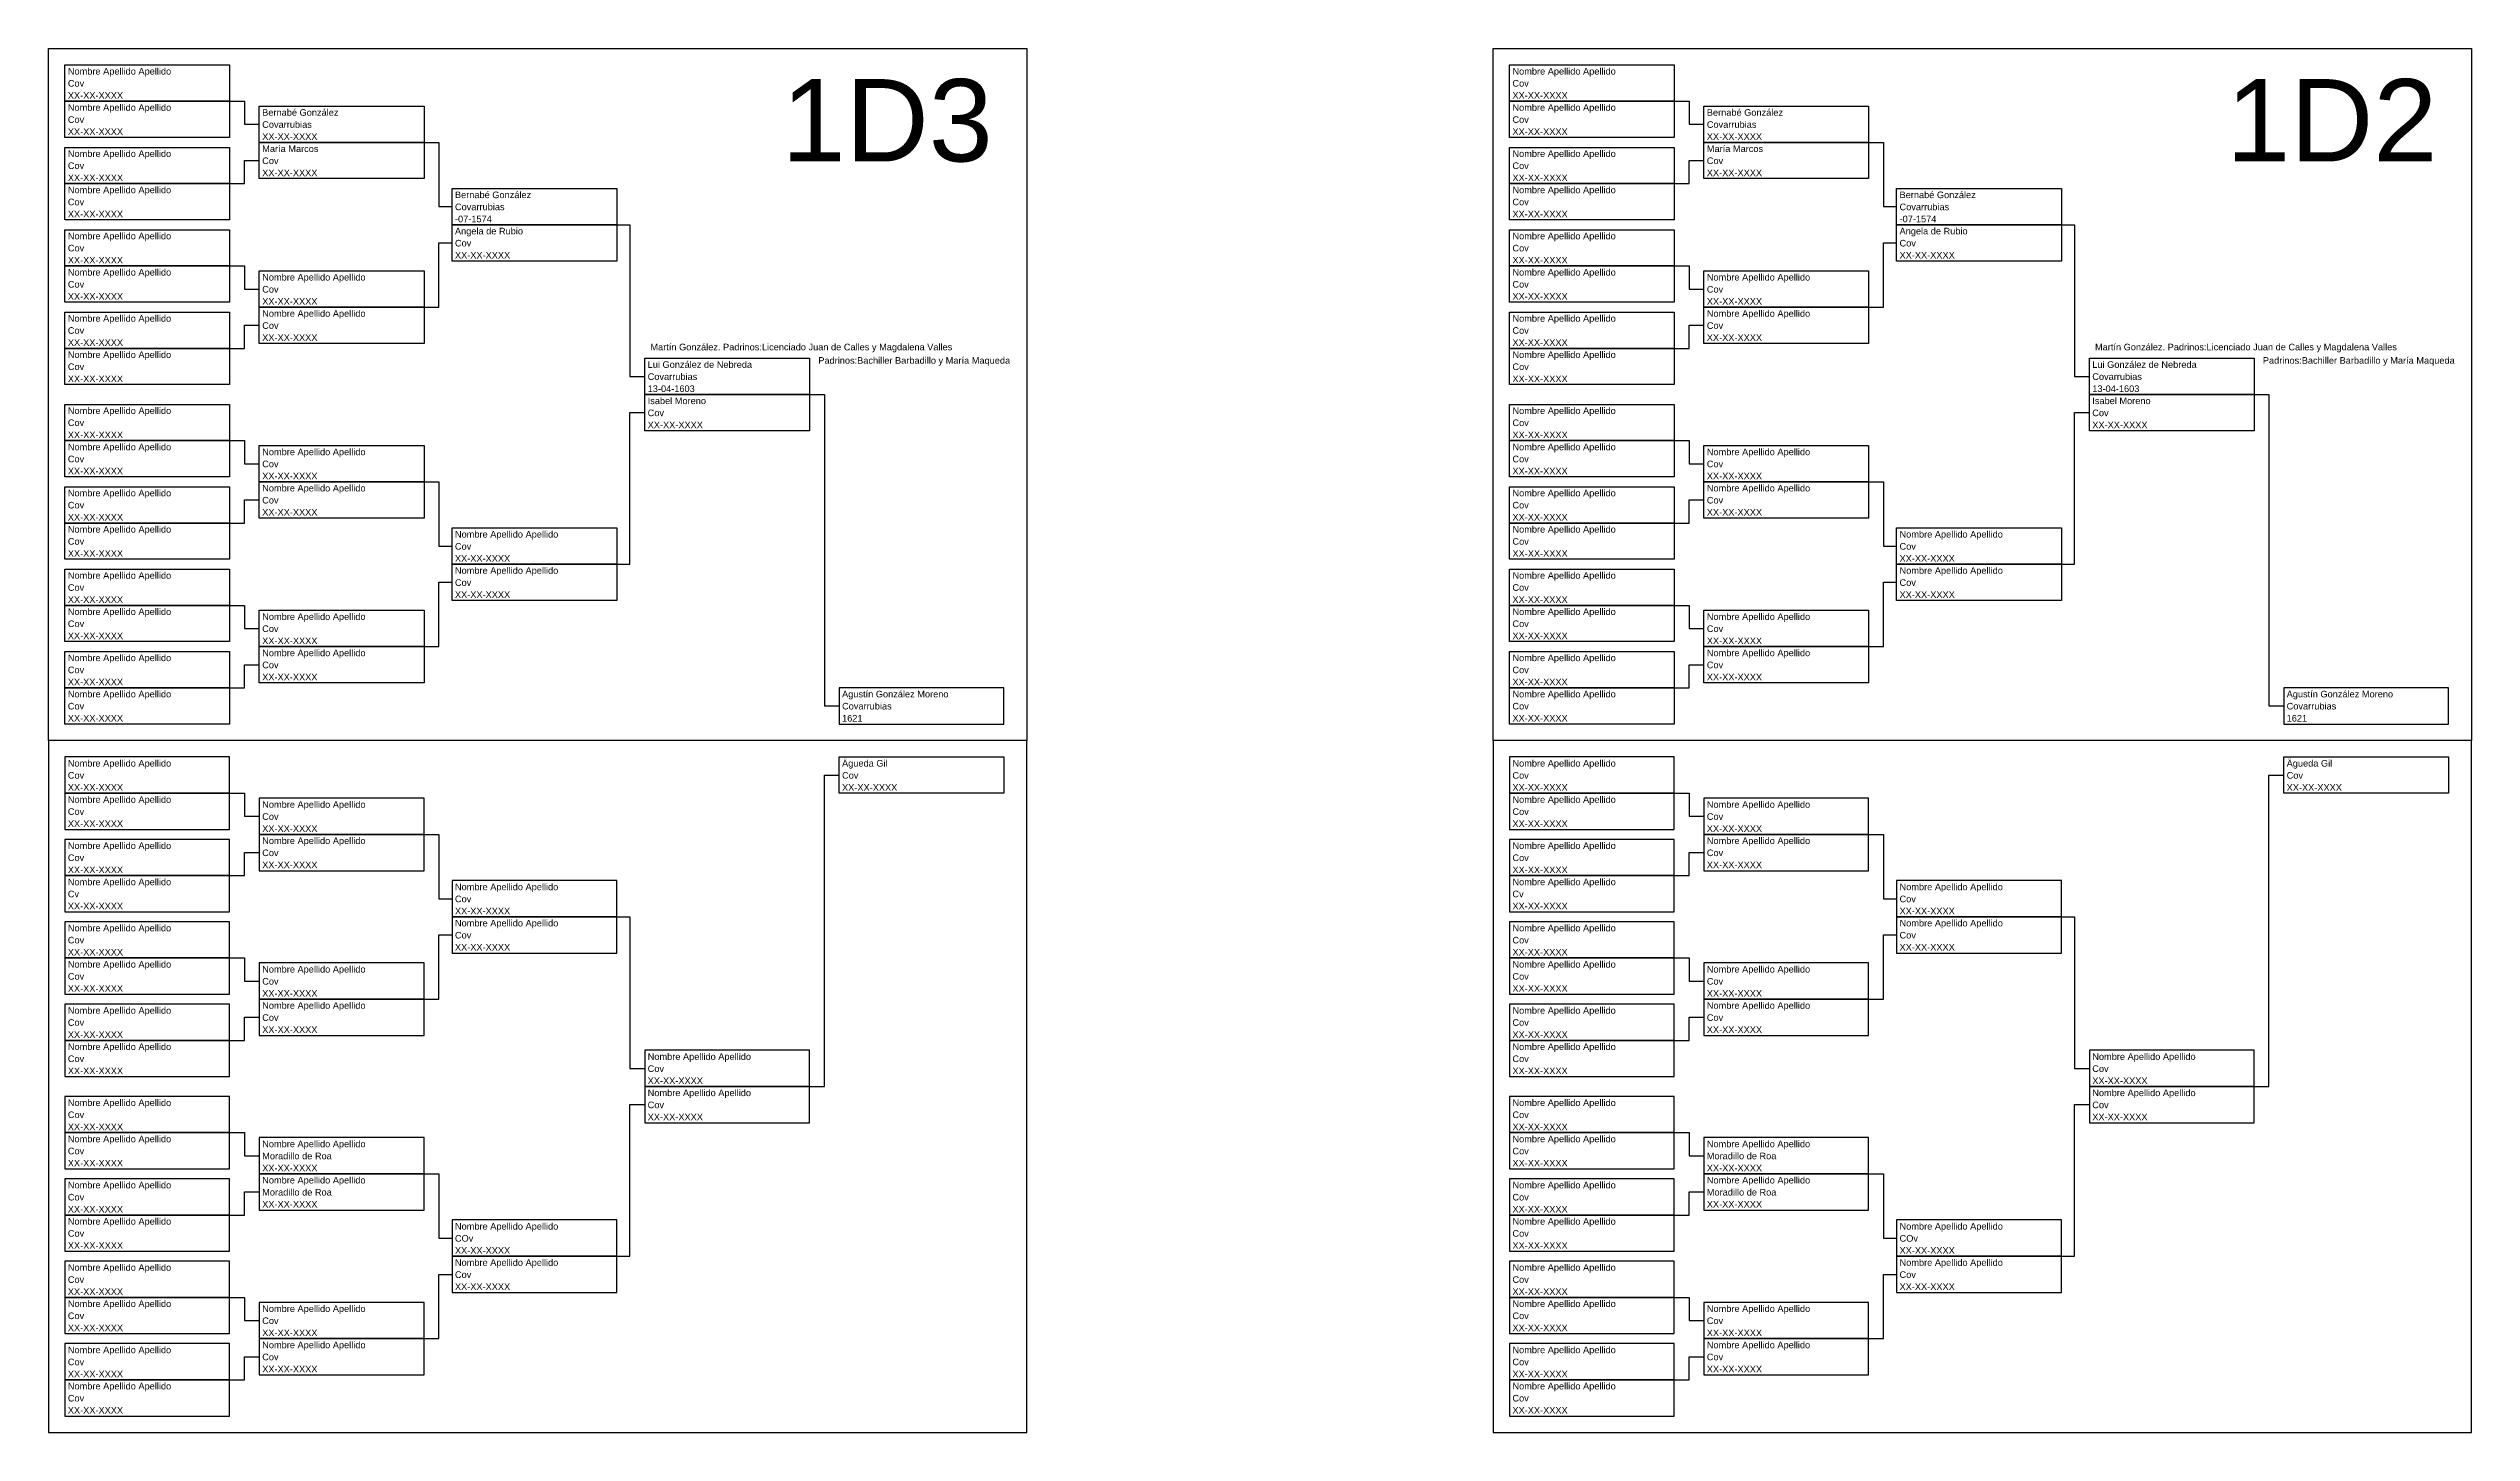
# Model space of a CAD drawing. Header units: millimetres. Extents: x -16844 to 23151, y -8543 to 4892.
# Drawn here: x -4385 to -3649, y -1500 to -1080 of the extents above; entities that cross this region are included whole.
import ezdxf
from ezdxf.enums import TextEntityAlignment as Align

# ---------------------------------------------------------------- set-up
doc = ezdxf.new("R2010")
doc.units = ezdxf.units.MM
doc.layers.add('Sanz', color=230, linetype='Continuous')
doc.styles.add('Arial', font='arial.ttf', dxfattribs={"height": 0.01})

# ---------------------------------------------------------------- blocks, each defined once
blk = doc.blocks.new('Hoja superior')
for points in [[(0, 210), (297, 210), (297, 0), (0, 0)], [(5, 205), (55, 205), (55, 194), (5, 194)], [(5, 194), (55, 194), (55, 183), (5, 183)], [(64, 192.5), (114, 192.5), (114, 181.5), (64, 181.5)], [(5, 180), (55, 180), (55, 169), (5, 169)], [(64, 181.5), (114, 181.5), (114, 170.5), (64, 170.5)], [(5, 169), (55, 169), (55, 158), (5, 158)], [(122.5, 167.5), (172.5, 167.5), (172.5, 156.5), (122.5, 156.5)], [(5, 155), (55, 155), (55, 144), (5, 144)], [(122.5, 156.5), (172.5, 156.5), (172.5, 145.5), (122.5, 145.5)], [(5, 144), (55, 144), (55, 133), (5, 133)], [(64, 142.5), (114, 142.5), (114, 131.5), (64, 131.5)], [(5, 130), (55, 130), (55, 119), (5, 119)], [(64, 131.5), (114, 131.5), (114, 120.5), (64, 120.5)], [(5, 119), (55, 119), (55, 108), (5, 108)], [(181, 116), (231, 116), (231, 105), (181, 105)], [(181, 105), (231, 105), (231, 94), (181, 94)], [(5, 102), (55, 102), (55, 91), (5, 91)], [(5, 91), (55, 91), (55, 80), (5, 80)], [(64, 89.5), (114, 89.5), (114, 78.5), (64, 78.5)], [(5, 77), (55, 77), (55, 66), (5, 66)], [(64, 78.5), (114, 78.5), (114, 67.5), (64, 67.5)], [(5, 66), (55, 66), (55, 55), (5, 55)], [(122.5, 64.5), (172.5, 64.5), (172.5, 53.5), (122.5, 53.5)], [(5, 52), (55, 52), (55, 41), (5, 41)], [(122.5, 53.5), (172.5, 53.5), (172.5, 42.5), (122.5, 42.5)], [(5, 41), (55, 41), (55, 30), (5, 30)], [(64, 39.5), (114, 39.5), (114, 28.5), (64, 28.5)], [(5, 27), (55, 27), (55, 16), (5, 16)], [(64, 28.5), (114, 28.5), (114, 17.5), (64, 17.5)], [(5, 16), (55, 16), (55, 5), (5, 5)], [(240, 5), (290, 5), (290, 16), (240, 16)]]:
    blk.add_lwpolyline(points, close=True)
for points in [[(55, 194), (59.5, 194), (59.5, 187), (64, 187)], [(114, 181.5), (118.5, 181.5), (118.5, 162), (122.5, 162)], [(55, 169), (59.5, 169), (59.5, 176), (64, 176)], [(172.5, 156.5), (176.5, 156.5), (176.5, 110.5), (181, 110.5)], [(114, 131.5), (118.5, 131.5), (118.5, 151), (122.5, 151)], [(55, 144), (59.5, 144), (59.5, 137), (64, 137)], [(55, 119), (59.5, 119), (59.5, 126), (64, 126)], [(231, 105), (235.5, 105), (235.5, 10.5), (240, 10.5)], [(172.5, 53.5), (176.5, 53.5), (176.5, 99.5), (181, 99.5)], [(55, 91), (59.5, 91), (59.5, 84), (64, 84)], [(114, 78.5), (118.5, 78.5), (118.5, 59), (122.5, 59)], [(55, 66), (59.5, 66), (59.5, 73), (64, 73)], [(114, 28.5), (118.5, 28.5), (118.5, 48), (122.5, 48)], [(55, 41), (59.5, 41), (59.5, 34), (64, 34)], [(55, 16), (59.5, 16), (59.5, 23), (64, 23)]]:
    blk.add_lwpolyline(points)
blk = doc.blocks.new('Hoja inferior')
for points in [[(0, -210), (297, -210), (297, 0), (0, 0)], [(5, -16), (55, -16), (55, -5), (5, -5)], [(240, -5), (290, -5), (290, -16), (240, -16)], [(5, -27), (55, -27), (55, -16), (5, -16)], [(64, -28.5), (114, -28.5), (114, -17.5), (64, -17.5)], [(64, -39.5), (114, -39.5), (114, -28.5), (64, -28.5)], [(5, -41), (55, -41), (55, -30), (5, -30)], [(5, -52), (55, -52), (55, -41), (5, -41)], [(122.5, -53.5), (172.5, -53.5), (172.5, -42.5), (122.5, -42.5)], [(5, -66), (55, -66), (55, -55), (5, -55)], [(122.5, -64.5), (172.5, -64.5), (172.5, -53.5), (122.5, -53.5)], [(5, -77), (55, -77), (55, -66), (5, -66)], [(64, -78.5), (114, -78.5), (114, -67.5), (64, -67.5)], [(5, -91), (55, -91), (55, -80), (5, -80)], [(64, -89.5), (114, -89.5), (114, -78.5), (64, -78.5)], [(5, -102), (55, -102), (55, -91), (5, -91)], [(181, -105), (231, -105), (231, -94), (181, -94)], [(5, -119), (55, -119), (55, -108), (5, -108)], [(181, -116), (231, -116), (231, -105), (181, -105)], [(5, -130), (55, -130), (55, -119), (5, -119)], [(64, -131.5), (114, -131.5), (114, -120.5), (64, -120.5)], [(64, -142.5), (114, -142.5), (114, -131.5), (64, -131.5)], [(5, -144), (55, -144), (55, -133), (5, -133)], [(5, -155), (55, -155), (55, -144), (5, -144)], [(122.5, -156.5), (172.5, -156.5), (172.5, -145.5), (122.5, -145.5)], [(5, -169), (55, -169), (55, -158), (5, -158)], [(122.5, -167.5), (172.5, -167.5), (172.5, -156.5), (122.5, -156.5)], [(5, -180), (55, -180), (55, -169), (5, -169)], [(64, -181.5), (114, -181.5), (114, -170.5), (64, -170.5)], [(5, -194), (55, -194), (55, -183), (5, -183)], [(64, -192.5), (114, -192.5), (114, -181.5), (64, -181.5)], [(5, -205), (55, -205), (55, -194), (5, -194)]]:
    blk.add_lwpolyline(points, close=True)
for points in [[(231, -105), (235.5, -105), (235.5, -10.5), (240, -10.5)], [(55, -16), (59.5, -16), (59.5, -23), (64, -23)], [(114, -28.5), (118.5, -28.5), (118.5, -48), (122.5, -48)], [(55, -41), (59.5, -41), (59.5, -34), (64, -34)], [(172.5, -53.5), (176.5, -53.5), (176.5, -99.5), (181, -99.5)], [(55, -66), (59.5, -66), (59.5, -73), (64, -73)], [(114, -78.5), (118.5, -78.5), (118.5, -59), (122.5, -59)], [(55, -91), (59.5, -91), (59.5, -84), (64, -84)], [(172.5, -156.5), (176.5, -156.5), (176.5, -110.5), (181, -110.5)], [(55, -119), (59.5, -119), (59.5, -126), (64, -126)], [(114, -131.5), (118.5, -131.5), (118.5, -151), (122.5, -151)], [(55, -144), (59.5, -144), (59.5, -137), (64, -137)], [(55, -169), (59.5, -169), (59.5, -176), (64, -176)], [(114, -181.5), (118.5, -181.5), (118.5, -162), (122.5, -162)], [(55, -194), (59.5, -194), (59.5, -187), (64, -187)]]:
    blk.add_lwpolyline(points)
blk = doc.blocks.new('Casilla')
at = {"style": 'Arial'}
for tag, p in [('NOMBRE', (0.88, 8.08)), ('LUGAR_NACIMIENTO', (0.88, 4.42)), ('FECHA', (0.88, 0.75))]:
    blk.add_attdef(tag, p, '', height=2, dxfattribs=at)
blk = doc.blocks.new('Hermanos')
at = {"style": 'Arial'}
blk.add_attdef('NOMBRE', (0, 0), '', height=2, dxfattribs=at)

msp = doc.modelspace()

# ---------------------------------------------------------------- block references
for name, p, values in [('Casilla', (-4379.76, -1096), {'NOMBRE': 'Nombre Apellido Apellido', 'LUGAR_NACIMIENTO': 'Cov', 'FECHA': 'XX-XX-XXXX'}), ('Casilla', (-3941.28, -1096), {'NOMBRE': 'Nombre Apellido Apellido', 'LUGAR_NACIMIENTO': 'Cov', 'FECHA': 'XX-XX-XXXX'}), ('Casilla', (-4379.76, -1107), {'NOMBRE': 'Nombre Apellido Apellido', 'LUGAR_NACIMIENTO': 'Cov', 'FECHA': 'XX-XX-XXXX'}), ('Casilla', (-4320.76, -1108.5), {'NOMBRE': 'Bernabé González', 'LUGAR_NACIMIENTO': 'Covarrubias', 'FECHA': 'XX-XX-XXXX'}), ('Casilla', (-3941.28, -1107), {'NOMBRE': 'Nombre Apellido Apellido', 'LUGAR_NACIMIENTO': 'Cov', 'FECHA': 'XX-XX-XXXX'}), ('Casilla', (-3882.28, -1108.5), {'NOMBRE': 'Bernabé González', 'LUGAR_NACIMIENTO': 'Covarrubias', 'FECHA': 'XX-XX-XXXX'}), ('Casilla', (-4320.76, -1119.5), {'NOMBRE': 'María Marcos', 'LUGAR_NACIMIENTO': 'Cov', 'FECHA': 'XX-XX-XXXX'}), ('Casilla', (-3882.28, -1119.5), {'NOMBRE': 'María Marcos', 'LUGAR_NACIMIENTO': 'Cov', 'FECHA': 'XX-XX-XXXX'}), ('Casilla', (-4379.76, -1121), {'NOMBRE': 'Nombre Apellido Apellido', 'LUGAR_NACIMIENTO': 'Cov', 'FECHA': 'XX-XX-XXXX'}), ('Casilla', (-3941.28, -1121), {'NOMBRE': 'Nombre Apellido Apellido', 'LUGAR_NACIMIENTO': 'Cov', 'FECHA': 'XX-XX-XXXX'}), ('Casilla', (-4379.76, -1132), {'NOMBRE': 'Nombre Apellido Apellido', 'LUGAR_NACIMIENTO': 'Cov', 'FECHA': 'XX-XX-XXXX'}), ('Casilla', (-4262.26, -1133.5), {'NOMBRE': 'Bernabé González', 'LUGAR_NACIMIENTO': 'Covarrubias', 'FECHA': '-07-1574'}), ('Casilla', (-3941.28, -1132), {'NOMBRE': 'Nombre Apellido Apellido', 'LUGAR_NACIMIENTO': 'Cov', 'FECHA': 'XX-XX-XXXX'}), ('Casilla', (-3823.78, -1133.5), {'NOMBRE': 'Bernabé González', 'LUGAR_NACIMIENTO': 'Covarrubias', 'FECHA': '-07-1574'}), ('Casilla', (-4379.76, -1146), {'NOMBRE': 'Nombre Apellido Apellido', 'LUGAR_NACIMIENTO': 'Cov', 'FECHA': 'XX-XX-XXXX'}), ('Casilla', (-4262.26, -1144.5), {'NOMBRE': 'Angela de Rubio', 'LUGAR_NACIMIENTO': 'Cov', 'FECHA': 'XX-XX-XXXX'}), ('Casilla', (-3941.28, -1146), {'NOMBRE': 'Nombre Apellido Apellido', 'LUGAR_NACIMIENTO': 'Cov', 'FECHA': 'XX-XX-XXXX'}), ('Casilla', (-3823.78, -1144.5), {'NOMBRE': 'Angela de Rubio', 'LUGAR_NACIMIENTO': 'Cov', 'FECHA': 'XX-XX-XXXX'}), ('Casilla', (-4379.76, -1157), {'NOMBRE': 'Nombre Apellido Apellido', 'LUGAR_NACIMIENTO': 'Cov', 'FECHA': 'XX-XX-XXXX'}), ('Casilla', (-3941.28, -1157), {'NOMBRE': 'Nombre Apellido Apellido', 'LUGAR_NACIMIENTO': 'Cov', 'FECHA': 'XX-XX-XXXX'}), ('Casilla', (-4320.76, -1158.5), {'NOMBRE': 'Nombre Apellido Apellido', 'LUGAR_NACIMIENTO': 'Cov', 'FECHA': 'XX-XX-XXXX'}), ('Casilla', (-3882.28, -1158.5), {'NOMBRE': 'Nombre Apellido Apellido', 'LUGAR_NACIMIENTO': 'Cov', 'FECHA': 'XX-XX-XXXX'}), ('Casilla', (-4379.76, -1171), {'NOMBRE': 'Nombre Apellido Apellido', 'LUGAR_NACIMIENTO': 'Cov', 'FECHA': 'XX-XX-XXXX'}), ('Casilla', (-4320.76, -1169.5), {'NOMBRE': 'Nombre Apellido Apellido', 'LUGAR_NACIMIENTO': 'Cov', 'FECHA': 'XX-XX-XXXX'}), ('Casilla', (-3941.28, -1171), {'NOMBRE': 'Nombre Apellido Apellido', 'LUGAR_NACIMIENTO': 'Cov', 'FECHA': 'XX-XX-XXXX'}), ('Casilla', (-3882.28, -1169.5), {'NOMBRE': 'Nombre Apellido Apellido', 'LUGAR_NACIMIENTO': 'Cov', 'FECHA': 'XX-XX-XXXX'}), ('Casilla', (-4379.76, -1182), {'NOMBRE': 'Nombre Apellido Apellido', 'LUGAR_NACIMIENTO': 'Cov', 'FECHA': 'XX-XX-XXXX'}), ('Casilla', (-4203.76, -1185), {'NOMBRE': 'Lui González de Nebreda', 'LUGAR_NACIMIENTO': 'Covarrubias', 'FECHA': '13-04-1603'}), ('Hermanos', (-4202.05, -1171.6), {'NOMBRE': 'Martín González. Padrinos:Licenciado Juan de Calles y Magdalena Valles'}), ('Hermanos', (-4151.09, -1175.67), {'NOMBRE': 'Padrinos:Bachiller Barbadillo y María Maqueda'}), ('Casilla', (-3941.28, -1182), {'NOMBRE': 'Nombre Apellido Apellido', 'LUGAR_NACIMIENTO': 'Cov', 'FECHA': 'XX-XX-XXXX'}), ('Casilla', (-3765.28, -1185), {'NOMBRE': 'Lui González de Nebreda', 'LUGAR_NACIMIENTO': 'Covarrubias', 'FECHA': '13-04-1603'}), ('Hermanos', (-3763.57, -1171.6), {'NOMBRE': 'Martín González. Padrinos:Licenciado Juan de Calles y Magdalena Valles'}), ('Hermanos', (-3712.62, -1175.67), {'NOMBRE': 'Padrinos:Bachiller Barbadillo y María Maqueda'}), ('Casilla', (-4379.76, -1199), {'NOMBRE': 'Nombre Apellido Apellido', 'LUGAR_NACIMIENTO': 'Cov', 'FECHA': 'XX-XX-XXXX'}), ('Casilla', (-4203.76, -1196), {'NOMBRE': 'Isabel Moreno', 'LUGAR_NACIMIENTO': 'Cov', 'FECHA': 'XX-XX-XXXX'}), ('Casilla', (-3941.28, -1199), {'NOMBRE': 'Nombre Apellido Apellido', 'LUGAR_NACIMIENTO': 'Cov', 'FECHA': 'XX-XX-XXXX'}), ('Casilla', (-3765.28, -1196), {'NOMBRE': 'Isabel Moreno', 'LUGAR_NACIMIENTO': 'Cov', 'FECHA': 'XX-XX-XXXX'}), ('Casilla', (-4379.76, -1210), {'NOMBRE': 'Nombre Apellido Apellido', 'LUGAR_NACIMIENTO': 'Cov', 'FECHA': 'XX-XX-XXXX'}), ('Casilla', (-4320.76, -1211.5), {'NOMBRE': 'Nombre Apellido Apellido', 'LUGAR_NACIMIENTO': 'Cov', 'FECHA': 'XX-XX-XXXX'}), ('Casilla', (-3941.28, -1210), {'NOMBRE': 'Nombre Apellido Apellido', 'LUGAR_NACIMIENTO': 'Cov', 'FECHA': 'XX-XX-XXXX'}), ('Casilla', (-3882.28, -1211.5), {'NOMBRE': 'Nombre Apellido Apellido', 'LUGAR_NACIMIENTO': 'Cov', 'FECHA': 'XX-XX-XXXX'}), ('Casilla', (-4320.76, -1222.5), {'NOMBRE': 'Nombre Apellido Apellido', 'LUGAR_NACIMIENTO': 'Cov', 'FECHA': 'XX-XX-XXXX'}), ('Casilla', (-3882.28, -1222.5), {'NOMBRE': 'Nombre Apellido Apellido', 'LUGAR_NACIMIENTO': 'Cov', 'FECHA': 'XX-XX-XXXX'}), ('Casilla', (-4379.76, -1224), {'NOMBRE': 'Nombre Apellido Apellido', 'LUGAR_NACIMIENTO': 'Cov', 'FECHA': 'XX-XX-XXXX'}), ('Casilla', (-3941.28, -1224), {'NOMBRE': 'Nombre Apellido Apellido', 'LUGAR_NACIMIENTO': 'Cov', 'FECHA': 'XX-XX-XXXX'}), ('Casilla', (-4379.76, -1235), {'NOMBRE': 'Nombre Apellido Apellido', 'LUGAR_NACIMIENTO': 'Cov', 'FECHA': 'XX-XX-XXXX'}), ('Casilla', (-4262.26, -1236.5), {'NOMBRE': 'Nombre Apellido Apellido', 'LUGAR_NACIMIENTO': 'Cov', 'FECHA': 'XX-XX-XXXX'}), ('Casilla', (-3941.28, -1235), {'NOMBRE': 'Nombre Apellido Apellido', 'LUGAR_NACIMIENTO': 'Cov', 'FECHA': 'XX-XX-XXXX'}), ('Casilla', (-3823.78, -1236.5), {'NOMBRE': 'Nombre Apellido Apellido', 'LUGAR_NACIMIENTO': 'Cov', 'FECHA': 'XX-XX-XXXX'}), ('Casilla', (-4379.76, -1249), {'NOMBRE': 'Nombre Apellido Apellido', 'LUGAR_NACIMIENTO': 'Cov', 'FECHA': 'XX-XX-XXXX'}), ('Casilla', (-4262.26, -1247.5), {'NOMBRE': 'Nombre Apellido Apellido', 'LUGAR_NACIMIENTO': 'Cov', 'FECHA': 'XX-XX-XXXX'}), ('Casilla', (-3941.28, -1249), {'NOMBRE': 'Nombre Apellido Apellido', 'LUGAR_NACIMIENTO': 'Cov', 'FECHA': 'XX-XX-XXXX'}), ('Casilla', (-3823.78, -1247.5), {'NOMBRE': 'Nombre Apellido Apellido', 'LUGAR_NACIMIENTO': 'Cov', 'FECHA': 'XX-XX-XXXX'}), ('Casilla', (-4379.76, -1260), {'NOMBRE': 'Nombre Apellido Apellido', 'LUGAR_NACIMIENTO': 'Cov', 'FECHA': 'XX-XX-XXXX'}), ('Casilla', (-3941.28, -1260), {'NOMBRE': 'Nombre Apellido Apellido', 'LUGAR_NACIMIENTO': 'Cov', 'FECHA': 'XX-XX-XXXX'}), ('Casilla', (-4320.76, -1261.5), {'NOMBRE': 'Nombre Apellido Apellido', 'LUGAR_NACIMIENTO': 'Cov', 'FECHA': 'XX-XX-XXXX'}), ('Casilla', (-3882.28, -1261.5), {'NOMBRE': 'Nombre Apellido Apellido', 'LUGAR_NACIMIENTO': 'Cov', 'FECHA': 'XX-XX-XXXX'}), ('Casilla', (-4379.76, -1274), {'NOMBRE': 'Nombre Apellido Apellido', 'LUGAR_NACIMIENTO': 'Cov', 'FECHA': 'XX-XX-XXXX'}), ('Casilla', (-4320.76, -1272.5), {'NOMBRE': 'Nombre Apellido Apellido', 'LUGAR_NACIMIENTO': 'Cov', 'FECHA': 'XX-XX-XXXX'}), ('Casilla', (-3941.28, -1274), {'NOMBRE': 'Nombre Apellido Apellido', 'LUGAR_NACIMIENTO': 'Cov', 'FECHA': 'XX-XX-XXXX'}), ('Casilla', (-3882.28, -1272.5), {'NOMBRE': 'Nombre Apellido Apellido', 'LUGAR_NACIMIENTO': 'Cov', 'FECHA': 'XX-XX-XXXX'}), ('Casilla', (-4379.76, -1285), {'NOMBRE': 'Nombre Apellido Apellido', 'LUGAR_NACIMIENTO': 'Cov', 'FECHA': 'XX-XX-XXXX'}), ('Casilla', (-4144.76, -1285), {'NOMBRE': 'Agustín González Moreno', 'LUGAR_NACIMIENTO': 'Covarrubias', 'FECHA': '1621'}), ('Casilla', (-3941.28, -1285), {'NOMBRE': 'Nombre Apellido Apellido', 'LUGAR_NACIMIENTO': 'Cov', 'FECHA': 'XX-XX-XXXX'}), ('Casilla', (-3706.28, -1285), {'NOMBRE': 'Agustín González Moreno', 'LUGAR_NACIMIENTO': 'Covarrubias', 'FECHA': '1621'}), ('Casilla', (-4379.76, -1306), {'NOMBRE': 'Nombre Apellido Apellido', 'LUGAR_NACIMIENTO': 'Cov', 'FECHA': 'XX-XX-XXXX'}), ('Casilla', (-4144.76, -1306), {'NOMBRE': 'Ägueda Gil', 'LUGAR_NACIMIENTO': 'Cov', 'FECHA': 'XX-XX-XXXX'}), ('Casilla', (-3941.28, -1306), {'NOMBRE': 'Nombre Apellido Apellido', 'LUGAR_NACIMIENTO': 'Cov', 'FECHA': 'XX-XX-XXXX'}), ('Casilla', (-3706.28, -1306), {'NOMBRE': 'Ägueda Gil', 'LUGAR_NACIMIENTO': 'Cov', 'FECHA': 'XX-XX-XXXX'}), ('Casilla', (-4379.76, -1317), {'NOMBRE': 'Nombre Apellido Apellido', 'LUGAR_NACIMIENTO': 'Cov', 'FECHA': 'XX-XX-XXXX'}), ('Casilla', (-4320.76, -1318.5), {'NOMBRE': 'Nombre Apellido Apellido', 'LUGAR_NACIMIENTO': 'Cov', 'FECHA': 'XX-XX-XXXX'}), ('Casilla', (-3941.28, -1317), {'NOMBRE': 'Nombre Apellido Apellido', 'LUGAR_NACIMIENTO': 'Cov', 'FECHA': 'XX-XX-XXXX'}), ('Casilla', (-3882.28, -1318.5), {'NOMBRE': 'Nombre Apellido Apellido', 'LUGAR_NACIMIENTO': 'Cov', 'FECHA': 'XX-XX-XXXX'}), ('Casilla', (-4379.76, -1331), {'NOMBRE': 'Nombre Apellido Apellido', 'LUGAR_NACIMIENTO': 'Cov', 'FECHA': 'XX-XX-XXXX'}), ('Casilla', (-4320.76, -1329.5), {'NOMBRE': 'Nombre Apellido Apellido', 'LUGAR_NACIMIENTO': 'Cov', 'FECHA': 'XX-XX-XXXX'}), ('Casilla', (-3941.28, -1331), {'NOMBRE': 'Nombre Apellido Apellido', 'LUGAR_NACIMIENTO': 'Cov', 'FECHA': 'XX-XX-XXXX'}), ('Casilla', (-3882.28, -1329.5), {'NOMBRE': 'Nombre Apellido Apellido', 'LUGAR_NACIMIENTO': 'Cov', 'FECHA': 'XX-XX-XXXX'}), ('Casilla', (-4379.76, -1342), {'NOMBRE': 'Nombre Apellido Apellido', 'LUGAR_NACIMIENTO': 'Cv', 'FECHA': 'XX-XX-XXXX'}), ('Casilla', (-4262.26, -1343.5), {'NOMBRE': 'Nombre Apellido Apellido', 'LUGAR_NACIMIENTO': 'Cov', 'FECHA': 'XX-XX-XXXX'}), ('Casilla', (-3941.28, -1342), {'NOMBRE': 'Nombre Apellido Apellido', 'LUGAR_NACIMIENTO': 'Cv', 'FECHA': 'XX-XX-XXXX'}), ('Casilla', (-3823.78, -1343.5), {'NOMBRE': 'Nombre Apellido Apellido', 'LUGAR_NACIMIENTO': 'Cov', 'FECHA': 'XX-XX-XXXX'}), ('Casilla', (-4379.76, -1356), {'NOMBRE': 'Nombre Apellido Apellido', 'LUGAR_NACIMIENTO': 'Cov', 'FECHA': 'XX-XX-XXXX'}), ('Casilla', (-4262.26, -1354.5), {'NOMBRE': 'Nombre Apellido Apellido', 'LUGAR_NACIMIENTO': 'Cov', 'FECHA': 'XX-XX-XXXX'}), ('Casilla', (-3941.28, -1356), {'NOMBRE': 'Nombre Apellido Apellido', 'LUGAR_NACIMIENTO': 'Cov', 'FECHA': 'XX-XX-XXXX'}), ('Casilla', (-3823.78, -1354.5), {'NOMBRE': 'Nombre Apellido Apellido', 'LUGAR_NACIMIENTO': 'Cov', 'FECHA': 'XX-XX-XXXX'}), ('Casilla', (-4379.76, -1367), {'NOMBRE': 'Nombre Apellido Apellido', 'LUGAR_NACIMIENTO': 'Cov', 'FECHA': 'XX-XX-XXXX'}), ('Casilla', (-4320.76, -1368.5), {'NOMBRE': 'Nombre Apellido Apellido', 'LUGAR_NACIMIENTO': 'Cov', 'FECHA': 'XX-XX-XXXX'}), ('Casilla', (-3941.28, -1367), {'NOMBRE': 'Nombre Apellido Apellido', 'LUGAR_NACIMIENTO': 'Cov', 'FECHA': 'XX-XX-XXXX'}), ('Casilla', (-3882.28, -1368.5), {'NOMBRE': 'Nombre Apellido Apellido', 'LUGAR_NACIMIENTO': 'Cov', 'FECHA': 'XX-XX-XXXX'}), ('Casilla', (-4379.76, -1381), {'NOMBRE': 'Nombre Apellido Apellido', 'LUGAR_NACIMIENTO': 'Cov', 'FECHA': 'XX-XX-XXXX'}), ('Casilla', (-4320.76, -1379.5), {'NOMBRE': 'Nombre Apellido Apellido', 'LUGAR_NACIMIENTO': 'Cov', 'FECHA': 'XX-XX-XXXX'}), ('Casilla', (-3941.28, -1381), {'NOMBRE': 'Nombre Apellido Apellido', 'LUGAR_NACIMIENTO': 'Cov', 'FECHA': 'XX-XX-XXXX'}), ('Casilla', (-3882.28, -1379.5), {'NOMBRE': 'Nombre Apellido Apellido', 'LUGAR_NACIMIENTO': 'Cov', 'FECHA': 'XX-XX-XXXX'}), ('Casilla', (-4379.76, -1392), {'NOMBRE': 'Nombre Apellido Apellido', 'LUGAR_NACIMIENTO': 'Cov', 'FECHA': 'XX-XX-XXXX'}), ('Casilla', (-3941.28, -1392), {'NOMBRE': 'Nombre Apellido Apellido', 'LUGAR_NACIMIENTO': 'Cov', 'FECHA': 'XX-XX-XXXX'}), ('Casilla', (-4203.76, -1395), {'NOMBRE': 'Nombre Apellido Apellido', 'LUGAR_NACIMIENTO': 'Cov', 'FECHA': 'XX-XX-XXXX'}), ('Casilla', (-3765.28, -1395), {'NOMBRE': 'Nombre Apellido Apellido', 'LUGAR_NACIMIENTO': 'Cov', 'FECHA': 'XX-XX-XXXX'}), ('Casilla', (-4203.76, -1406), {'NOMBRE': 'Nombre Apellido Apellido', 'LUGAR_NACIMIENTO': 'Cov', 'FECHA': 'XX-XX-XXXX'}), ('Casilla', (-3765.28, -1406), {'NOMBRE': 'Nombre Apellido Apellido', 'LUGAR_NACIMIENTO': 'Cov', 'FECHA': 'XX-XX-XXXX'}), ('Casilla', (-4379.76, -1409), {'NOMBRE': 'Nombre Apellido Apellido', 'LUGAR_NACIMIENTO': 'Cov', 'FECHA': 'XX-XX-XXXX'}), ('Casilla', (-3941.28, -1409), {'NOMBRE': 'Nombre Apellido Apellido', 'LUGAR_NACIMIENTO': 'Cov', 'FECHA': 'XX-XX-XXXX'}), ('Casilla', (-4379.76, -1420), {'NOMBRE': 'Nombre Apellido Apellido', 'LUGAR_NACIMIENTO': 'Cov', 'FECHA': 'XX-XX-XXXX'}), ('Casilla', (-4320.76, -1421.5), {'NOMBRE': 'Nombre Apellido Apellido', 'LUGAR_NACIMIENTO': 'Moradillo de Roa', 'FECHA': 'XX-XX-XXXX'}), ('Casilla', (-3941.28, -1420), {'NOMBRE': 'Nombre Apellido Apellido', 'LUGAR_NACIMIENTO': 'Cov', 'FECHA': 'XX-XX-XXXX'}), ('Casilla', (-3882.28, -1421.5), {'NOMBRE': 'Nombre Apellido Apellido', 'LUGAR_NACIMIENTO': 'Moradillo de Roa', 'FECHA': 'XX-XX-XXXX'}), ('Casilla', (-4379.76, -1434), {'NOMBRE': 'Nombre Apellido Apellido', 'LUGAR_NACIMIENTO': 'Cov', 'FECHA': 'XX-XX-XXXX'}), ('Casilla', (-4320.76, -1432.5), {'NOMBRE': 'Nombre Apellido Apellido', 'LUGAR_NACIMIENTO': 'Moradillo de Roa', 'FECHA': 'XX-XX-XXXX'}), ('Casilla', (-3941.28, -1434), {'NOMBRE': 'Nombre Apellido Apellido', 'LUGAR_NACIMIENTO': 'Cov', 'FECHA': 'XX-XX-XXXX'}), ('Casilla', (-3882.28, -1432.5), {'NOMBRE': 'Nombre Apellido Apellido', 'LUGAR_NACIMIENTO': 'Moradillo de Roa', 'FECHA': 'XX-XX-XXXX'}), ('Casilla', (-4379.76, -1445), {'NOMBRE': 'Nombre Apellido Apellido', 'LUGAR_NACIMIENTO': 'Cov', 'FECHA': 'XX-XX-XXXX'}), ('Casilla', (-4262.26, -1446.5), {'NOMBRE': 'Nombre Apellido Apellido', 'LUGAR_NACIMIENTO': 'COv', 'FECHA': 'XX-XX-XXXX'}), ('Casilla', (-3941.28, -1445), {'NOMBRE': 'Nombre Apellido Apellido', 'LUGAR_NACIMIENTO': 'Cov', 'FECHA': 'XX-XX-XXXX'}), ('Casilla', (-3823.78, -1446.5), {'NOMBRE': 'Nombre Apellido Apellido', 'LUGAR_NACIMIENTO': 'COv', 'FECHA': 'XX-XX-XXXX'}), ('Casilla', (-4379.76, -1459), {'NOMBRE': 'Nombre Apellido Apellido', 'LUGAR_NACIMIENTO': 'Cov', 'FECHA': 'XX-XX-XXXX'}), ('Casilla', (-4262.26, -1457.5), {'NOMBRE': 'Nombre Apellido Apellido', 'LUGAR_NACIMIENTO': 'Cov', 'FECHA': 'XX-XX-XXXX'}), ('Casilla', (-3941.28, -1459), {'NOMBRE': 'Nombre Apellido Apellido', 'LUGAR_NACIMIENTO': 'Cov', 'FECHA': 'XX-XX-XXXX'}), ('Casilla', (-3823.78, -1457.5), {'NOMBRE': 'Nombre Apellido Apellido', 'LUGAR_NACIMIENTO': 'Cov', 'FECHA': 'XX-XX-XXXX'}), ('Casilla', (-4379.76, -1470), {'NOMBRE': 'Nombre Apellido Apellido', 'LUGAR_NACIMIENTO': 'Cov', 'FECHA': 'XX-XX-XXXX'}), ('Casilla', (-4320.76, -1471.5), {'NOMBRE': 'Nombre Apellido Apellido', 'LUGAR_NACIMIENTO': 'Cov', 'FECHA': 'XX-XX-XXXX'}), ('Casilla', (-3941.28, -1470), {'NOMBRE': 'Nombre Apellido Apellido', 'LUGAR_NACIMIENTO': 'Cov', 'FECHA': 'XX-XX-XXXX'}), ('Casilla', (-3882.28, -1471.5), {'NOMBRE': 'Nombre Apellido Apellido', 'LUGAR_NACIMIENTO': 'Cov', 'FECHA': 'XX-XX-XXXX'}), ('Casilla', (-4379.76, -1484), {'NOMBRE': 'Nombre Apellido Apellido', 'LUGAR_NACIMIENTO': 'Cov', 'FECHA': 'XX-XX-XXXX'}), ('Casilla', (-4320.76, -1482.5), {'NOMBRE': 'Nombre Apellido Apellido', 'LUGAR_NACIMIENTO': 'Cov', 'FECHA': 'XX-XX-XXXX'}), ('Casilla', (-3941.28, -1484), {'NOMBRE': 'Nombre Apellido Apellido', 'LUGAR_NACIMIENTO': 'Cov', 'FECHA': 'XX-XX-XXXX'}), ('Casilla', (-3882.28, -1482.5), {'NOMBRE': 'Nombre Apellido Apellido', 'LUGAR_NACIMIENTO': 'Cov', 'FECHA': 'XX-XX-XXXX'}), ('Casilla', (-4379.76, -1495), {'NOMBRE': 'Nombre Apellido Apellido', 'LUGAR_NACIMIENTO': 'Cov', 'FECHA': 'XX-XX-XXXX'}), ('Casilla', (-3941.28, -1495), {'NOMBRE': 'Nombre Apellido Apellido', 'LUGAR_NACIMIENTO': 'Cov', 'FECHA': 'XX-XX-XXXX'})]:
    msp.add_blockref(name, p).add_auto_attribs(values)
at = {"layer": 'Sanz'}
for name, p in [('Hoja superior', (-4384.76, -1290)), ('Hoja superior', (-3946.28, -1290)), ('Hoja inferior', (-4384.76, -1290)), ('Hoja inferior', (-3946.28, -1290))]:
    msp.add_blockref(name, p, dxfattribs=at)

# ---------------------------------------------------------------- texts
at = {"layer": 'Sanz', "style": 'Arial'}
for s, p in [('1D3', (-4098.14, -1114.28)), ('1D2', (-3659.67, -1114.28))]:
    msp.add_text(s, height=25, dxfattribs=at).set_placement(p, align=Align.RIGHT)

doc.saveas('drawing.dxf')
